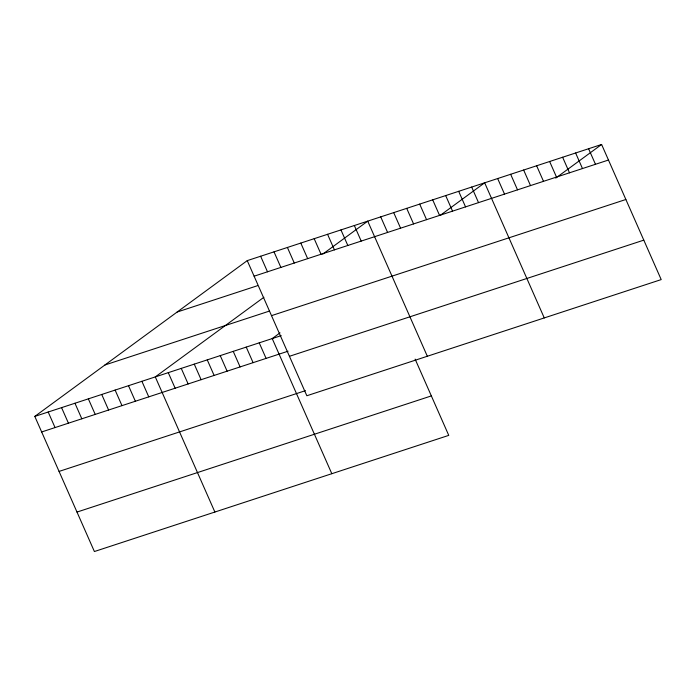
<?xml version="1.0" encoding="UTF-8"?>
<svg xmlns="http://www.w3.org/2000/svg" width="696" height="696" viewBox="0 0 696 696"><rect width="100%" height="100%" fill="white"/><g stroke="black" fill="none" stroke-linecap="round" stroke-linejoin="round"><path stroke-width="1.04" d="M415.129 359.136L448.755 435.374L94.395 551.528L34.8 416.408L247.245 260.626L601.605 144.472L661.2 279.592L306.84 395.754L247.245 260.626M263.915 297.262L155.286 376.91L214.881 512.03M322.718 254.136L367.732 221.137L427.327 356.256M280.01 332.871L272.223 338.578L331.818 473.706M440.525 215.168L484.668 182.804L544.263 317.924M555.73 178.106L601.605 144.472M254.11 276.19L608.469 160.036M177.141 312.034L257.459 285.708M104.905 365L269.369 311.095M271.51 315.645L625.869 199.491M34.8 416.408L281.219 335.629M41.664 431.964L288.074 351.193M289.44 356.3L643.8 240.137M59.064 471.418L305.483 390.647M76.995 512.073L431.355 395.911M588.607 148.735L595.471 164.291M575.618 152.989L582.482 168.554M562.629 157.252L569.485 172.808M549.631 161.507L556.495 177.071M536.642 165.77L543.498 181.325M523.644 170.024L530.509 185.588M510.655 174.287L517.519 189.843M497.657 178.541L504.522 194.106M471.671 187.067L478.535 202.623M458.681 191.322L465.546 206.886M445.684 195.585L452.548 211.14M432.695 199.839L439.559 215.403M419.697 204.102L426.561 219.658M406.708 208.356L413.572 223.921M393.71 212.619L400.574 228.175M380.721 216.874L387.585 232.438M354.342 225.521L361.207 241.086M340.953 229.915L347.817 245.47M327.564 234.3L334.428 249.864M314.183 238.693L321.039 254.249M300.794 243.078L307.658 258.634M287.405 247.463L294.269 263.027M274.015 251.856L280.88 267.412M260.635 256.241L267.499 271.805M259.225 342.841L266.09 358.397M246.236 347.095L253.1 362.66M233.238 351.358L240.103 366.923M220.249 355.621L227.114 371.177M207.251 359.875L214.116 375.44M194.262 364.139L201.127 379.694M181.264 368.393L188.129 383.957M168.275 372.656L175.14 388.211M141.897 381.304L148.761 396.859M128.508 385.688L135.372 401.253M115.118 390.073L121.983 405.637M101.738 394.467L108.593 410.022M88.349 398.851L95.213 414.416M74.959 403.245L81.823 418.801M61.57 407.63L68.434 423.194M48.189 412.015L55.054 427.579"/></g></svg>
